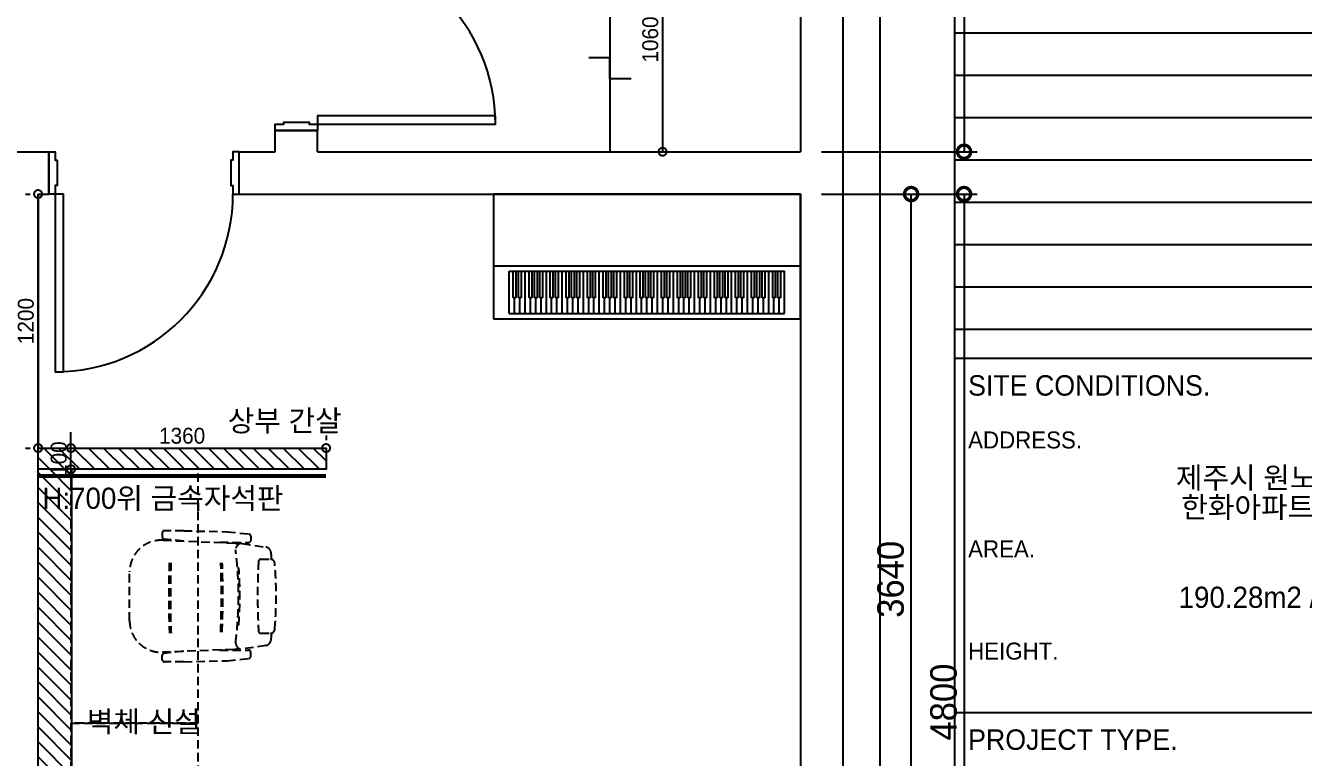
# Model space of a CAD drawing. Header units: inches. Extents: x -53835 to 52744, y -79586 to -50910.
# Drawn here: x 3769 to 9804, y -62239 to -58781 of the extents above; entities that cross this region are included whole.
import ezdxf
from ezdxf.enums import TextEntityAlignment as Align

# ---------------------------------------------------------------- set-up
doc = ezdxf.new("R2010")
doc.units = ezdxf.units.IN
doc.header["$LTSCALE"] = 50
doc.header["$MEASUREMENT"] = 0
doc.linetypes.add('DH-HID2', pattern=[1.2, 0.8, -0.4])
doc.linetypes.add('DOT', pattern=[0.25, 0, -0.25])
for name, color, linetype in [('0-ELC TEXT', 7, 'Continuous'), ('03-WAL NEW', 3, 'Continuous'), ('07-DIM WAL', 5, 'Continuous'), ('CO-DO-FR', 7, 'Continuous'), ('CO-DOOR', 8, 'Continuous'), ('FORM(YOURNAME)-1', 1, 'Continuous'), ('FORM(YOURNAME)-11', 1, 'Continuous'), ('FU-FURM', 251, 'DH-HID2'), ('도면층2', 2, 'Continuous'), ('도면층4', 4, 'Continuous')]:
    doc.layers.add(name, color=color, linetype=linetype)
doc.styles.add('YOURNAME', font='HY울릉도M.TTF')
doc.styles.add('스타일1', font='HY울릉도M.TTF')
doc.styles.add('코레일둥고', font='Korail_Round_Gothic_Medium.ttf')
doc.dimstyles.new('30', dxfattribs={"dimscale": 30, "dimtxt": 2.5, "dimasz": 2.5, "dimexe": 1.25, "dimexo": 2, "dimtad": 1, "dimdec": 0, "dimtxsty": '스타일1', "dimblk": 'DOTSMALL', "dimcen": 2.5, "dimclrd": 1, "dimclre": 1, "dimclrt": 2, "dimadec": 0, "dimazin": 0, "dimtfac": 1, "dimtix": 1, "dimtmove": 0, "dimatfit": 3, "dimldrblk": 'DOTSMALL', "dimfxl": 1.25, "dimarcsym": 0})
doc.dimstyles.new('50', dxfattribs={"dimscale": 50, "dimtxt": 2.5, "dimasz": 2.5, "dimexe": 1.25, "dimexo": 2, "dimtad": 1, "dimtxsty": '스타일1', "dimblk": 'DOTSMALL', "dimcen": 2.5, "dimclrd": 1, "dimclre": 1, "dimclrt": 2, "dimadec": 0, "dimazin": 0, "dimtfac": 1, "dimtix": 1, "dimtmove": 0, "dimatfit": 3, "dimldrblk": 'DOTSMALL', "dimfxl": 1.25, "dimarcsym": 0})
pattern_1 = [(135, (0, 0), (-35.35534, -35.35534), [])]

# ---------------------------------------------------------------- blocks, each defined once
blk = doc.blocks.new('FORM-ELEVATION')
at = {"layer": 'Defpoints', "color": 158}
for p, q in [((62481, 35508), (62481, -21492)), ((62481, 7086), (71691, 7086)), ((62481, 6286), (71691, 6286)), ((62481, 5486), (71691, 5486)), ((62481, 4686), (71691, 4686)), ((62481, 3886), (71691, 3886)), ((62481, 3086), (71691, 3086)), ((62481, 2286), (71691, 2286)), ((62481, 1486), (71691, 1486))]:
    blk.add_line(p, q, dxfattribs=at)
blk.add_lwpolyline([(-8309, 33708), (61071, 33708), (61071, -19692), (-8309, -19692)], close=True, dxfattribs=at)
at = {"layer": 'FORM(YOURNAME)-11', "color": 14}
for p, q in [((62481, 937), (71691, 937)), ((62481, -5756), (71691, -5756))]:
    blk.add_line(p, q, dxfattribs=at)
at = {"layer": 'FORM(YOURNAME)-11', "color": 14, "style": 'YOURNAME'}
for s, p in [('SITE CONDITIONS.', (62739, 422)), ('PROJECT TYPE.', (62739, -6271))]:
    blk.add_text(s, height=386.14, dxfattribs=at).set_placement(p, align=Align.MIDDLE_LEFT)
at = {"layer": 'FORM(YOURNAME)-11', "color": 251, "style": 'YOURNAME'}
for s, p in [('ADDRESS.', (62739, -608)), ('AREA.', (62739, -2667)), ('HEIGHT.', (62739, -4598))]:
    blk.add_text(s, height=321.8, dxfattribs=at).set_placement(p, align=Align.MIDDLE_LEFT)
at = {"layer": 'FORM(YOURNAME)-11', "color": 3, "style": 'YOURNAME'}
for tag, height, p in [('1', 450, (71041, -1219)), ('2', 450, (71041, -1863)), ('3', 450, (71041, -3150)), ('4', 450, (71041, -5081)), ('5', 515, (71041, -7398)), ('6', 515, (71041, -9650)), ('7', 515, (71041, -11903)), ('8', 515, (71041, -14155)), ('9', 515, (71041, -16408)), ('10', 515, (66791, -18596)), ('11', 515, (71041, -18660)), ('12', 515, (66791, -20848)), ('13', 515, (71041, -20848))]:
    blk.add_attdef(tag, text='', height=height, dxfattribs=at).set_placement(p, align=Align.MIDDLE_RIGHT)
blk = doc.blocks.new('D-001')
at = {"layer": 'CO-DO-FR'}
for points in [[(0, 200), (0, 0), (30, 0), (30, 40), (40, 40), (40, 160), (30, 160), (30, 200), (0, 200)], [(900, 200), (900, 0), (870, 0), (870, 40), (860, 40), (860, 160), (870, 160), (870, 200), (900, 200)]]:
    blk.add_lwpolyline(points, close=True, dxfattribs=at)
at = {"layer": 'CO-DOOR'}
blk.add_lwpolyline([(830, 1040), (830, 200), (870, 200), (870, 1040)], close=True, dxfattribs=at)
blk.add_arc((870, 200), 840, 90, 180, dxfattribs=at)
blk = doc.blocks.new('vudauseh')
at = {"layer": '도면층2'}
for p, q in [((-36635, -58645.2), (-36635, -65805.2)), ((-36835, -58845.2), (-36835, -60605.2)), ((-39315, -60605.2), (-39315, -60505.2)), ((-39115, -60505.2), (-39315, -60505.2)), ((-39115, -60605.2), (-39115, -60505.2)), ((-40640, -60605.2), (-40385, -60605.2)), ((-40385, -60805.2), (-40385, -60605.2)), ((-39485, -60605.2), (-39315, -60605.2)), ((-39485, -60805.2), (-39485, -60605.2)), ((-39115, -60605.2), (-36835, -60605.2)), ((-40435, -60805.2), (-40385, -60805.2)), ((-40435, -65605.2), (-40435, -60805.2)), ((-39485, -60805.2), (-36835, -60805.2)), ((-36835, -60805.2), (-36835, -64445.2))]:
    blk.add_line(p, q, dxfattribs=at)
at = {"layer": '도면층4'}
for p, q in [((-39315, -60505.2), (-39115, -60505.2)), ((-39115, -60505.2), (-39315, -60505.2)), ((-40385, -60605.2), (-40385, -60805.2)), ((-40385, -60805.2), (-40385, -60605.2)), ((-39485, -60805.2), (-39485, -60605.2))]:
    blk.add_line(p, q, dxfattribs=at)
at = {"layer": 'CO-DOOR'}
for p, rotation in [((-39315, -59605.2), 270), ((-39485, -60605.2), 180)]:
    blk.add_blockref('D-001', p, dxfattribs=dict(at, rotation=rotation))
blk = doc.blocks.new('_DOTSMALL')
at = {"color": 0, "linetype": 'ByBlock', "const_width": 0.5}
blk.add_lwpolyline([(-0.0625, 0, 1), (0.0625, 0, 1)], format="xyb", close=True, dxfattribs=at)
blk = doc.blocks.new('*D165')
at = {"layer": '07-DIM WAL', "color": 1, "lineweight": -2, "transparency": 16777216}
for p, q in [((7528.6, -57617), (8263.6, -57617)), ((8201.1, -57617), (8201.1, -59377)), ((7528.6, -59377), (8263.6, -59377))]:
    blk.add_line(p, q, dxfattribs=at)
at = {"layer": 'Defpoints', "color": 0, "transparency": 16777216}
for p in [(7428.6, -57617), (7428.6, -59377), (8201.1, -59377)]:
    blk.add_point(p, dxfattribs=at)
at = {"layer": '07-DIM WAL', "color": 1, "lineweight": -2, "transparency": 16777216, "xscale": 125, "yscale": 125, "zscale": 125}
for p, rotation in [((8201.1, -57617), 90), ((8201.1, -59377), 270)]:
    blk.add_blockref('_DOTSMALL', p, dxfattribs=dict(at, rotation=rotation))
at = {"layer": '07-DIM WAL', "color": 2, "transparency": 16777216, "insert": (8104.8, -58497), "char_height": 125, "attachment_point": 5, "rotation": 90, "style": '스타일1'}
blk.add_mtext('1760', dxfattribs=at)
blk = doc.blocks.new('*D166')
at = {"layer": '07-DIM WAL', "color": 1, "lineweight": -2, "transparency": 16777216}
for p, q in [((7528.6, -59577), (8263.6, -59577)), ((8201.1, -59577), (8201.1, -64377)), ((7528.6, -64377), (8263.6, -64377))]:
    blk.add_line(p, q, dxfattribs=at)
at = {"layer": 'Defpoints', "color": 0, "transparency": 16777216}
for p in [(7428.6, -59577), (7428.6, -64377), (8201.1, -64377)]:
    blk.add_point(p, dxfattribs=at)
at = {"layer": '07-DIM WAL', "color": 1, "lineweight": -2, "transparency": 16777216, "xscale": 125, "yscale": 125, "zscale": 125}
for p, rotation in [((8201.1, -59577), 90), ((8201.1, -64377), 270)]:
    blk.add_blockref('_DOTSMALL', p, dxfattribs=dict(at, rotation=rotation))
at = {"layer": '07-DIM WAL', "color": 2, "transparency": 16777216, "insert": (8104.8, -61977), "char_height": 125, "attachment_point": 5, "rotation": 90, "style": '스타일1'}
blk.add_mtext('4800', dxfattribs=at)
blk = doc.blocks.new('*D169')
at = {"layer": '07-DIM WAL', "color": 1, "lineweight": -2, "transparency": 16777216}
for p, q in [((7528.6, -59577), (8013.6, -59577)), ((7951.1, -63217), (7951.1, -59577)), ((7528.6, -63217), (8013.6, -63217))]:
    blk.add_line(p, q, dxfattribs=at)
at = {"layer": 'Defpoints', "color": 0, "transparency": 16777216}
for p in [(7428.6, -59577), (7951.1, -59577), (7428.6, -63217)]:
    blk.add_point(p, dxfattribs=at)
at = {"layer": '07-DIM WAL', "color": 1, "lineweight": -2, "transparency": 16777216, "xscale": 125, "yscale": 125, "zscale": 125}
for p, rotation in [((7951.1, -59577), 90), ((7951.1, -63217), 270)]:
    blk.add_blockref('_DOTSMALL', p, dxfattribs=dict(at, rotation=rotation))
at = {"layer": '07-DIM WAL', "color": 2, "transparency": 16777216, "insert": (7854.8, -61397), "char_height": 125, "attachment_point": 5, "rotation": 90, "style": '스타일1'}
blk.add_mtext('3640', dxfattribs=at)
blk = doc.blocks.new('*D205')
at = {"layer": '07-DIM WAL', "color": 1, "lineweight": -2, "transparency": 16777216}
for p, q in [((6688.6, -58317), (6815, -58317)), ((6777.5, -58317), (6777.5, -59377)), ((6688.6, -59377), (6815, -59377))]:
    blk.add_line(p, q, dxfattribs=at)
at = {"layer": 'Defpoints', "color": 0, "transparency": 16777216}
for p in [(6628.6, -58317), (6628.6, -59377), (6777.5, -59377)]:
    blk.add_point(p, dxfattribs=at)
at = {"layer": '07-DIM WAL', "color": 1, "lineweight": -2, "transparency": 16777216, "xscale": 75, "yscale": 75, "zscale": 75}
for p, rotation in [((6777.5, -58317), 90), ((6777.5, -59377), 270)]:
    blk.add_blockref('_DOTSMALL', p, dxfattribs=dict(at, rotation=rotation))
at = {"layer": '07-DIM WAL', "color": 2, "transparency": 16777216, "insert": (6719.7, -58847), "char_height": 75, "attachment_point": 5, "rotation": 90, "style": '스타일1'}
blk.add_mtext('1060', dxfattribs=at)
blk = doc.blocks.new('piano')
at = {"linetype": 'Continuous'}
for p, q in [((-6989.4, -57407), (-6989.4, -57657)), ((-5539.4, -57407), (-6989.4, -57407)), ((-6914.4, -57632), (-6914.4, -57432)), ((-6914.4, -57432), (-5614.4, -57432)), ((-6895.6, -57557), (-6895.6, -57432)), ((-6883.1, -57432), (-6883.1, -57557)), ((-6870.6, -57557), (-6870.6, -57432)), ((-6858.1, -57432), (-6858.1, -57557)), ((-6839.4, -57632), (-6839.4, -57432)), ((-6820.6, -57557), (-6820.6, -57432)), ((-6808.1, -57432), (-6808.1, -57557)), ((-6795.6, -57557), (-6795.6, -57432)), ((-6783.1, -57432), (-6783.1, -57557)), ((-6770.6, -57557), (-6770.6, -57432)), ((-6758.1, -57432), (-6758.1, -57557)), ((-6739.4, -57632), (-6739.4, -57432)), ((-6720.6, -57557), (-6720.6, -57432)), ((-6708.1, -57432), (-6708.1, -57557)), ((-6695.6, -57557), (-6695.6, -57432)), ((-6683.1, -57432), (-6683.1, -57557)), ((-6664.4, -57632), (-6664.4, -57432)), ((-6645.6, -57557), (-6645.6, -57432)), ((-6633.1, -57432), (-6633.1, -57557)), ((-6620.6, -57557), (-6620.6, -57432)), ((-6608.1, -57432), (-6608.1, -57557)), ((-6595.6, -57557), (-6595.6, -57432)), ((-6583.1, -57432), (-6583.1, -57557)), ((-6564.4, -57632), (-6564.4, -57432)), ((-6545.6, -57557), (-6545.6, -57432)), ((-6533.1, -57432), (-6533.1, -57557)), ((-6520.6, -57557), (-6520.6, -57432)), ((-6508.1, -57432), (-6508.1, -57557)), ((-6489.4, -57632), (-6489.4, -57432)), ((-6470.6, -57557), (-6470.6, -57432)), ((-6458.1, -57432), (-6458.1, -57557)), ((-6445.6, -57557), (-6445.6, -57432)), ((-6433.1, -57432), (-6433.1, -57557)), ((-6420.6, -57557), (-6420.6, -57432)), ((-6408.1, -57432), (-6408.1, -57557)), ((-6389.4, -57632), (-6389.4, -57432)), ((-6370.6, -57557), (-6370.6, -57432)), ((-6358.1, -57432), (-6358.1, -57557)), ((-6345.6, -57557), (-6345.6, -57432)), ((-6333.1, -57432), (-6333.1, -57557)), ((-6314.4, -57632), (-6314.4, -57432)), ((-6295.6, -57557), (-6295.6, -57432)), ((-6283.1, -57432), (-6283.1, -57557)), ((-6270.6, -57557), (-6270.6, -57432)), ((-6258.1, -57432), (-6258.1, -57557)), ((-6245.6, -57557), (-6245.6, -57432)), ((-6233.1, -57432), (-6233.1, -57557)), ((-6214.4, -57632), (-6214.4, -57432)), ((-6195.6, -57557), (-6195.6, -57432)), ((-6183.1, -57432), (-6183.1, -57557)), ((-6170.6, -57557), (-6170.6, -57432)), ((-6158.1, -57432), (-6158.1, -57557)), ((-6139.4, -57632), (-6139.4, -57432)), ((-6120.6, -57557), (-6120.6, -57432)), ((-6108.1, -57432), (-6108.1, -57557)), ((-6095.6, -57557), (-6095.6, -57432)), ((-6083.1, -57432), (-6083.1, -57557)), ((-6070.6, -57557), (-6070.6, -57432)), ((-6058.1, -57432), (-6058.1, -57557)), ((-6039.4, -57632), (-6039.4, -57432)), ((-6020.6, -57557), (-6020.6, -57432)), ((-6008.1, -57432), (-6008.1, -57557)), ((-5995.6, -57557), (-5995.6, -57432)), ((-5983.1, -57432), (-5983.1, -57557)), ((-5964.4, -57632), (-5964.4, -57432)), ((-5945.6, -57557), (-5945.6, -57432)), ((-5933.1, -57432), (-5933.1, -57557)), ((-5920.6, -57557), (-5920.6, -57432)), ((-5908.1, -57432), (-5908.1, -57557)), ((-5895.6, -57557), (-5895.6, -57432)), ((-5883.1, -57432), (-5883.1, -57557)), ((-5864.4, -57632), (-5864.4, -57432)), ((-5845.6, -57557), (-5845.6, -57432)), ((-5833.1, -57432), (-5833.1, -57557)), ((-5820.6, -57557), (-5820.6, -57432)), ((-5808.1, -57432), (-5808.1, -57557)), ((-5789.4, -57632), (-5789.4, -57432)), ((-5770.6, -57557), (-5770.6, -57432)), ((-5758.1, -57432), (-5758.1, -57557)), ((-5745.6, -57557), (-5745.6, -57432)), ((-5733.1, -57432), (-5733.1, -57557)), ((-5720.6, -57557), (-5720.6, -57432)), ((-5708.1, -57432), (-5708.1, -57557)), ((-5689.4, -57632), (-5689.4, -57432)), ((-5670.6, -57557), (-5670.6, -57432)), ((-5658.1, -57432), (-5658.1, -57557)), ((-5645.6, -57557), (-5645.6, -57432)), ((-5633.1, -57432), (-5633.1, -57557)), ((-5614.4, -57632), (-5614.4, -57432)), ((-5539.4, -57657), (-5539.4, -57407)), ((-6889.4, -57557), (-6895.6, -57557)), ((-6883.1, -57557), (-6889.4, -57557)), ((-6889.4, -57632), (-6889.4, -57557)), ((-6864.4, -57557), (-6870.6, -57557)), ((-6858.1, -57557), (-6864.4, -57557)), ((-6864.4, -57632), (-6864.4, -57557)), ((-6814.4, -57557), (-6820.6, -57557)), ((-6808.1, -57557), (-6814.4, -57557)), ((-6814.4, -57632), (-6814.4, -57557)), ((-6789.4, -57557), (-6795.6, -57557)), ((-6783.1, -57557), (-6789.4, -57557)), ((-6789.4, -57632), (-6789.4, -57557)), ((-6764.4, -57557), (-6770.6, -57557)), ((-6758.1, -57557), (-6764.4, -57557)), ((-6764.4, -57632), (-6764.4, -57557)), ((-6714.4, -57557), (-6720.6, -57557)), ((-6708.1, -57557), (-6714.4, -57557)), ((-6714.4, -57632), (-6714.4, -57557)), ((-6689.4, -57557), (-6695.6, -57557)), ((-6683.1, -57557), (-6689.4, -57557)), ((-6689.4, -57632), (-6689.4, -57557)), ((-6639.4, -57557), (-6645.6, -57557)), ((-6633.1, -57557), (-6639.4, -57557)), ((-6639.4, -57632), (-6639.4, -57557)), ((-6614.4, -57557), (-6620.6, -57557)), ((-6608.1, -57557), (-6614.4, -57557)), ((-6614.4, -57632), (-6614.4, -57557)), ((-6589.4, -57557), (-6595.6, -57557)), ((-6583.1, -57557), (-6589.4, -57557)), ((-6589.4, -57632), (-6589.4, -57557)), ((-6539.4, -57557), (-6545.6, -57557)), ((-6533.1, -57557), (-6539.4, -57557)), ((-6539.4, -57632), (-6539.4, -57557)), ((-6514.4, -57557), (-6520.6, -57557)), ((-6508.1, -57557), (-6514.4, -57557)), ((-6514.4, -57632), (-6514.4, -57557)), ((-6464.4, -57557), (-6470.6, -57557)), ((-6458.1, -57557), (-6464.4, -57557)), ((-6464.4, -57632), (-6464.4, -57557)), ((-6439.4, -57557), (-6445.6, -57557)), ((-6433.1, -57557), (-6439.4, -57557)), ((-6439.4, -57632), (-6439.4, -57557)), ((-6414.4, -57557), (-6420.6, -57557)), ((-6408.1, -57557), (-6414.4, -57557)), ((-6414.4, -57632), (-6414.4, -57557)), ((-6364.4, -57557), (-6370.6, -57557)), ((-6358.1, -57557), (-6364.4, -57557)), ((-6364.4, -57632), (-6364.4, -57557)), ((-6339.4, -57557), (-6345.6, -57557)), ((-6333.1, -57557), (-6339.4, -57557)), ((-6339.4, -57632), (-6339.4, -57557)), ((-6289.4, -57557), (-6295.6, -57557)), ((-6283.1, -57557), (-6289.4, -57557)), ((-6289.4, -57632), (-6289.4, -57557)), ((-6264.4, -57557), (-6270.6, -57557)), ((-6258.1, -57557), (-6264.4, -57557)), ((-6264.4, -57632), (-6264.4, -57557)), ((-6239.4, -57557), (-6245.6, -57557)), ((-6233.1, -57557), (-6239.4, -57557)), ((-6239.4, -57632), (-6239.4, -57557)), ((-6189.4, -57557), (-6195.6, -57557)), ((-6183.1, -57557), (-6189.4, -57557)), ((-6189.4, -57632), (-6189.4, -57557)), ((-6164.4, -57557), (-6170.6, -57557)), ((-6158.1, -57557), (-6164.4, -57557)), ((-6164.4, -57632), (-6164.4, -57557)), ((-6114.4, -57557), (-6120.6, -57557)), ((-6108.1, -57557), (-6114.4, -57557)), ((-6114.4, -57632), (-6114.4, -57557)), ((-6089.4, -57557), (-6095.6, -57557)), ((-6083.1, -57557), (-6089.4, -57557)), ((-6089.4, -57632), (-6089.4, -57557)), ((-6064.4, -57557), (-6070.6, -57557)), ((-6058.1, -57557), (-6064.4, -57557)), ((-6064.4, -57632), (-6064.4, -57557)), ((-6014.4, -57557), (-6020.6, -57557)), ((-6008.1, -57557), (-6014.4, -57557)), ((-6014.4, -57632), (-6014.4, -57557)), ((-5989.4, -57557), (-5995.6, -57557)), ((-5983.1, -57557), (-5989.4, -57557)), ((-5989.4, -57632), (-5989.4, -57557)), ((-5939.4, -57557), (-5945.6, -57557)), ((-5933.1, -57557), (-5939.4, -57557)), ((-5939.4, -57632), (-5939.4, -57557)), ((-5914.4, -57557), (-5920.6, -57557)), ((-5908.1, -57557), (-5914.4, -57557)), ((-5914.4, -57632), (-5914.4, -57557)), ((-5889.4, -57557), (-5895.6, -57557)), ((-5883.1, -57557), (-5889.4, -57557)), ((-5889.4, -57632), (-5889.4, -57557)), ((-5839.4, -57557), (-5845.6, -57557)), ((-5833.1, -57557), (-5839.4, -57557)), ((-5839.4, -57632), (-5839.4, -57557)), ((-5814.4, -57557), (-5820.6, -57557)), ((-5808.1, -57557), (-5814.4, -57557)), ((-5814.4, -57632), (-5814.4, -57557)), ((-5764.4, -57557), (-5770.6, -57557)), ((-5758.1, -57557), (-5764.4, -57557)), ((-5764.4, -57632), (-5764.4, -57557)), ((-5739.4, -57557), (-5745.6, -57557)), ((-5733.1, -57557), (-5739.4, -57557)), ((-5739.4, -57632), (-5739.4, -57557)), ((-5714.4, -57557), (-5720.6, -57557)), ((-5708.1, -57557), (-5714.4, -57557)), ((-5714.4, -57632), (-5714.4, -57557)), ((-5664.4, -57557), (-5670.6, -57557)), ((-5658.1, -57557), (-5664.4, -57557)), ((-5664.4, -57632), (-5664.4, -57557)), ((-5639.4, -57557), (-5645.6, -57557)), ((-5633.1, -57557), (-5639.4, -57557)), ((-5639.4, -57632), (-5639.4, -57557)), ((-6989.4, -57657), (-5539.4, -57657)), ((-6914.4, -57632), (-6889.4, -57632)), ((-6889.4, -57632), (-6864.4, -57632)), ((-6864.4, -57632), (-6839.4, -57632)), ((-6839.4, -57632), (-6814.4, -57632)), ((-6814.4, -57632), (-6789.4, -57632)), ((-6789.4, -57632), (-6764.4, -57632)), ((-6764.4, -57632), (-6739.4, -57632)), ((-6739.4, -57632), (-6714.4, -57632)), ((-6714.4, -57632), (-6689.4, -57632)), ((-6689.4, -57632), (-6664.4, -57632)), ((-6664.4, -57632), (-6639.4, -57632)), ((-6639.4, -57632), (-6614.4, -57632)), ((-6614.4, -57632), (-6589.4, -57632)), ((-6589.4, -57632), (-6564.4, -57632)), ((-6564.4, -57632), (-6539.4, -57632)), ((-6539.4, -57632), (-6514.4, -57632)), ((-6514.4, -57632), (-6489.4, -57632)), ((-6489.4, -57632), (-6464.4, -57632)), ((-6464.4, -57632), (-6439.4, -57632)), ((-6439.4, -57632), (-6414.4, -57632)), ((-6414.4, -57632), (-6389.4, -57632)), ((-6389.4, -57632), (-6364.4, -57632)), ((-6364.4, -57632), (-6339.4, -57632)), ((-6339.4, -57632), (-6314.4, -57632)), ((-6314.4, -57632), (-6289.4, -57632)), ((-6289.4, -57632), (-6264.4, -57632)), ((-6264.4, -57632), (-6239.4, -57632)), ((-6239.4, -57632), (-6214.4, -57632)), ((-6214.4, -57632), (-6189.4, -57632)), ((-6189.4, -57632), (-6164.4, -57632)), ((-6164.4, -57632), (-6139.4, -57632)), ((-6139.4, -57632), (-6114.4, -57632)), ((-6114.4, -57632), (-6089.4, -57632)), ((-6089.4, -57632), (-6064.4, -57632)), ((-6064.4, -57632), (-6039.4, -57632)), ((-6039.4, -57632), (-6014.4, -57632)), ((-6014.4, -57632), (-5989.4, -57632)), ((-5989.4, -57632), (-5964.4, -57632)), ((-5964.4, -57632), (-5939.4, -57632)), ((-5939.4, -57632), (-5914.4, -57632)), ((-5914.4, -57632), (-5889.4, -57632)), ((-5889.4, -57632), (-5864.4, -57632)), ((-5864.4, -57632), (-5839.4, -57632)), ((-5839.4, -57632), (-5814.4, -57632)), ((-5814.4, -57632), (-5789.4, -57632)), ((-5789.4, -57632), (-5764.4, -57632)), ((-5764.4, -57632), (-5739.4, -57632)), ((-5739.4, -57632), (-5714.4, -57632)), ((-5714.4, -57632), (-5689.4, -57632)), ((-5689.4, -57632), (-5664.4, -57632)), ((-5664.4, -57632), (-5639.4, -57632)), ((-5639.4, -57632), (-5614.4, -57632))]:
    blk.add_line(p, q, dxfattribs=at)
blk.add_lwpolyline([(-5539.4, -57407), (-5539.4, -57067), (-6989.4, -57067), (-6989.4, -57407)], dxfattribs=at)
blk = doc.blocks.new('F-107')
at = {"layer": 'FU-FURM'}
for p, q in [((-174.6, 618.9), (-174.6, 665.6)), ((174.6, 618.9), (174.6, 665.6)), ((-249.7, 532), (-232.1, 644.2)), ((232.1, 644.2), (249.7, 532)), ((-304.6, 460.3), (-293.8, 563.3)), ((-283.8, 572.3), (-264.1, 572.3)), ((-255.3, 426), (-254.1, 562.2)), ((255.3, 426), (254.1, 562.2)), ((283.8, 572.3), (264.1, 572.3)), ((304.6, 460.3), (293.8, 563.3)), ((-264.6, 158.6), (-251.3, 492)), ((-135, 509.4), (-135, 515.5)), ((135, 509.4), (135, 515.7)), ((251.3, 492), (264.6, 158.6)), ((-309.7, 255.7), (-304.6, 460.3)), ((309.7, 255.7), (304.6, 460.3)), ((-309.7, 255.7), (-309.7, 164.4)), ((-260, 255.7), (-269.7, 163.4)), ((260, 255.7), (269.7, 163.4)), ((309.7, 255.7), (309.7, 164.4)), ((-299.7, 154.4), (-279.6, 154.4)), ((299.7, 154.4), (279.6, 154.4)), ((114.8, 0), (-114.8, 0))]:
    blk.add_line(p, q, dxfattribs=at)
for centre, radius, start, end in [((-202.7, 638.5), 30, 97.1793, 169.20565), ((0, -1097.6), 1777.9, 95.60251, 96.66732), ((-154.6, 665.6), 20, 95.04398, 180), ((0, -1085.5), 1777.9, 84.95602, 95.04398), ((154.6, 665.6), 20, 0, 84.95602), ((0, -1097.6), 1777.9, 83.33268, 84.39749), ((202.7, 638.5), 30, 10.79435, 82.8207), ((-164.6, 618.9), 10, 180, 267.04482), ((0, 3806.5), 3201.9, 267.04482, 272.95518), ((164.6, 618.9), 10, 272.95518, 0), ((-283.8, 562.3), 10, 90, 173.98849), ((-264.1, 562.3), 10, 359.55404, 90), ((264.1, 562.3), 10, 90, 180.44596), ((283.8, 562.3), 10, 6.01151, 90), ((-221.3, 490.8), 30, 135.80115, 177.71732), ((-219.7, 530.9), 30, 177.71732, 270), ((0, -1246.8), 1761.4, 82.8338, 97.1662), ((0.9, -1240.6), 1761.4, 85.63447, 94.42587), ((219.7, 530.9), 30, 270, 2.28268), ((221.3, 490.8), 30, 2.28268, 44.19885), ((0, -4549.1), 4989.4, 88.04636, 91.81825), ((0, -4555.7), 4989.4, 88.04636, 91.81825), ((0, 5182), 4989.4, 268.18127, 272.00903), ((0, 5174.5), 4989.4, 268.18127, 272.00903), ((-299.7, 164.4), 10, 180, 270), ((-279.6, 164.4), 10, 270, 354.02281), ((-114.8, 150), 150, 176.70768, 270), ((114.8, 150), 150, 270, 3.29232), ((279.6, 164.4), 10, 185.97719, 270), ((299.7, 164.4), 10, 270, 0)]:
    blk.add_arc(centre, radius, start, end, dxfattribs=at)
blk = doc.blocks.new('*D267')
at = {"layer": '07-DIM WAL', "color": 1, "lineweight": -2, "transparency": 16777216}
for p, q in [((3768.6, -59577), (3791.1, -59577)), ((3828.6, -59577), (3828.6, -60777)), ((3768.6, -60777), (3791.1, -60777))]:
    blk.add_line(p, q, dxfattribs=at)
at = {"layer": 'Defpoints', "color": 0, "transparency": 16777216}
for p in [(3828.6, -59577), (3828.6, -60777), (3828.6, -60777)]:
    blk.add_point(p, dxfattribs=at)
at = {"layer": '07-DIM WAL', "color": 1, "lineweight": -2, "transparency": 16777216, "xscale": 75, "yscale": 75, "zscale": 75}
for p, rotation in [((3828.6, -59577), 90), ((3828.6, -60777), 270)]:
    blk.add_blockref('_DOTSMALL', p, dxfattribs=dict(at, rotation=rotation))
at = {"layer": '07-DIM WAL', "color": 2, "transparency": 16777216, "insert": (3770.9, -60177), "char_height": 75, "attachment_point": 5, "rotation": 90, "style": '스타일1'}
blk.add_mtext('1200', dxfattribs=at)
blk = doc.blocks.new('*D268')
at = {"layer": '07-DIM WAL', "color": 1, "lineweight": -2, "transparency": 16777216}
for p, q in [((3983.9, -60777), (3983.9, -60702)), ((3888.6, -60777), (4021.4, -60777)), ((3983.9, -60877), (3983.9, -60777)), ((3983.9, -60877), (3983.9, -60952)), ((4043.9, -60877), (4021.4, -60877))]:
    blk.add_line(p, q, dxfattribs=at)
at = {"layer": 'Defpoints', "color": 0, "transparency": 16777216}
for p in [(3828.6, -60777), (3983.9, -60777), (3983.9, -60877)]:
    blk.add_point(p, dxfattribs=at)
at = {"layer": '07-DIM WAL', "color": 1, "lineweight": -2, "transparency": 16777216, "xscale": 75, "yscale": 75, "zscale": 75}
for p, rotation in [((3983.9, -60777), 270), ((3983.9, -60877), 90)]:
    blk.add_blockref('_DOTSMALL', p, dxfattribs=dict(at, rotation=rotation))
at = {"layer": '07-DIM WAL', "color": 2, "transparency": 16777216, "insert": (3926.2, -60827), "char_height": 75, "attachment_point": 5, "rotation": 90, "style": '스타일1'}
blk.add_mtext('100', dxfattribs=at)
blk = doc.blocks.new('*D269')
at = {"layer": '07-DIM WAL', "color": 1, "lineweight": -2, "transparency": 16777216}
for p, q in [((3828.6, -60717), (3828.6, -60739.5)), ((5188.6, -60717), (5188.6, -60739.5)), ((3828.6, -60777), (5188.6, -60777))]:
    blk.add_line(p, q, dxfattribs=at)
at = {"layer": 'Defpoints', "color": 0, "transparency": 16777216}
for p in [(3828.6, -60777), (5188.6, -60777), (5188.6, -60777)]:
    blk.add_point(p, dxfattribs=at)
at = {"layer": '07-DIM WAL', "color": 1, "lineweight": -2, "transparency": 16777216, "xscale": 75, "yscale": 75, "zscale": 75, "rotation": 180}
blk.add_blockref('_DOTSMALL', (3828.6, -60777), dxfattribs=at)
at = {"layer": '07-DIM WAL', "color": 1, "lineweight": -2, "transparency": 16777216, "xscale": 75, "yscale": 75, "zscale": 75}
blk.add_blockref('_DOTSMALL', (5188.6, -60777), dxfattribs=at)
at = {"layer": '07-DIM WAL', "color": 2, "transparency": 16777216, "insert": (4508.6, -60719.2), "char_height": 75, "attachment_point": 5, "style": '스타일1'}
blk.add_mtext('1360', dxfattribs=at)

msp = doc.modelspace()

# ---------------------------------------------------------------- hatches: boundary and pattern name
at = {"layer": '03-WAL NEW'}
h = msp.add_hatch(dxfattribs=at)
h.set_pattern_fill('_USER', color=256, scale=50, angle=135, pattern_type=0)
h.set_pattern_definition(pattern_1)
h.paths.add_polyline_path([(5188.631, -60777.002), (3828.631, -60777.002), (3828.631, -60877.002), (5188.631, -60877.002)])
h.paths.add_polyline_path([(3996.926, -60946.468), (3996.926, -60715.426), (3857.162, -60715.426), (3857.162, -60946.468)], flags=9)
h = msp.add_hatch(dxfattribs=at)
h.set_pattern_fill('_USER', color=256, scale=50, angle=135, pattern_type=0)
h.set_pattern_definition(pattern_1)
h.paths.add_polyline_path([(3988.631, -60908.825), (3828.631, -60908.825), (3828.631, -63217.002), (3988.631, -63217.002)])
h.paths.add_polyline_path([(3988.631, -63267.002), (3988.631, -63217.002), (3828.631, -63217.002), (3828.631, -63267.002)])
h.paths.add_polyline_path([(3828.631, -60877.002), (3828.631, -60908.825), (3988.631, -60908.825), (3988.631, -60877.002)])
h.paths.add_polyline_path([(3818.306, -61111.829), (5077.612, -61111.829), (5077.612, -60927.662), (3818.306, -60927.662)], flags=9)

# ---------------------------------------------------------------- linework, layer by layer
msp.add_line((6528.631, -58317.002), (6528.631, -59377.002))
msp.add_lwpolyline([(6628.631, -59032.737), (6528.631, -59032.737), (6528.631, -58932.737), (6428.631, -58932.737)])
msp.add_line((3988.631, -63267.002), (3988.631, -60877.002), dxfattribs=at)
msp.add_lwpolyline([(3828.631, -60777.002), (5188.631, -60777.002), (5188.631, -60877.002), (3828.631, -60877.002), (3828.631, -60777.002)], dxfattribs=at)
at = {"layer": '07-DIM WAL', "color": 140, "linetype": 'DOT'}
msp.add_lwpolyline([(3828.631, -60908.825, 20, 20, 0), (5188.631, -60908.825, 20, 20, 0)], format="xyseb", dxfattribs=at)
at = {"layer": 'FU-FURM'}
for points in [[(3983.943, -60877.002), (3983.943, -62077.002), (4583.943, -62077.002), (4583.943, -60877.002)], [(3983.943, -62077.002), (3983.943, -63277.002), (4583.943, -63277.002), (4583.943, -62077.002)]]:
    msp.add_lwpolyline(points, close=True, dxfattribs=at)

# ---------------------------------------------------------------- block references
msp.add_blockref('vudauseh', (44263.598, 1228.239))
at = {"layer": 'CO-DO-FR'}
msp.add_blockref('piano', (12968, -2510), dxfattribs=at)
at = {"layer": 'FORM(YOURNAME)-1'}
ref = msp.add_blockref('FORM-ELEVATION', (-7464.457, -60586.552), dxfattribs=dict(at, xscale=0.2500000000000001, yscale=0.2500000000000001, zscale=0.2500000000000001))
ref.add_attrib('1', '제주시 원노형로 102', dxfattribs={"layer": 'FORM(YOURNAME)-11', "color": 3, "height": 100, "style": 'YOURNAME'}).set_placement((10370.714, -60916.949), align=Align.MIDDLE_RIGHT)
ref.add_attrib('2', '한화아파트 104-702', dxfattribs={"layer": 'FORM(YOURNAME)-11', "color": 3, "height": 100, "style": 'YOURNAME'}).set_placement((10370.714, -61056.294), align=Align.MIDDLE_RIGHT)
ref.add_attrib('3', '190.28m2 / 57.56py', dxfattribs={"layer": 'FORM(YOURNAME)-11', "color": 3, "height": 100, "style": 'YOURNAME'}).set_placement((10370.714, -61481.814), align=Align.MIDDLE_RIGHT)
at = {"layer": 'FU-FURM', "rotation": 270}
msp.add_blockref('F-107', (4260.544, -61477.002), dxfattribs=at)

# ---------------------------------------------------------------- texts
at = {"layer": '0-ELC TEXT', "style": '코레일둥고'}
for s, p in [('상부 간살', (4724.201, -60698.121)), ('벽체 신설', (4058.878, -62119.412))]:
    msp.add_text(s, height=100, dxfattribs=at).set_placement(p)
at = {"layer": '07-DIM WAL', "color": 140, "linetype": 'DOT', "style": '코레일둥고'}
msp.add_text('H:700위 금속자석판', height=100, dxfattribs=at).set_placement((3849.001, -61064.051))

# ---------------------------------------------------------------- dimensions: what is measured, and where the dimension line sits
at = {"layer": '07-DIM WAL'}
for base, p1, p2, dimstyle, picture, middle in [((8201.131, -59377.002), (7428.631, -57617.002), (7428.631, -59377.002), '50', '*D165', (8104.801, -58497.002)), ((6777.479, -59377.002), (6628.631, -58317.002), (6628.631, -59377.002), '30', '*D205', (6719.681, -58847.002)), ((3828.631, -60777.002), (3828.631, -59577.002), (3828.631, -60777.002), '30', '*D267', (3770.883, -60177.002)), ((8201.131, -64377.002), (7428.631, -59577.002), (7428.631, -64377.002), '50', '*D166', (8104.801, -61977.002)), ((7951.131, -59577.002), (7428.631, -63217.002), (7428.631, -59577.002), '50', '*D169', (7854.801, -61397.002)), ((3983.943, -60777.002), (3983.943, -60877.002), (3828.631, -60777.002), '30', '*D268', (3926.195, -60827.002))]:
    dim = msp.add_linear_dim(base=base, p1=p1, p2=p2, angle=90, dimstyle=dimstyle, dxfattribs=at)
    dim.commit()
    dim.dimension.update_dxf_attribs({"geometry": picture, "text_midpoint": middle})
dim = msp.add_linear_dim(base=(5188.631, -60777.002), p1=(3828.631, -60777.002), p2=(5188.631, -60777.002), dimstyle='30', dxfattribs=at)
dim.commit()
dim.dimension.update_dxf_attribs({"geometry": '*D269', "text_midpoint": (4508.631, -60719.204)})

doc.saveas('drawing.dxf')
